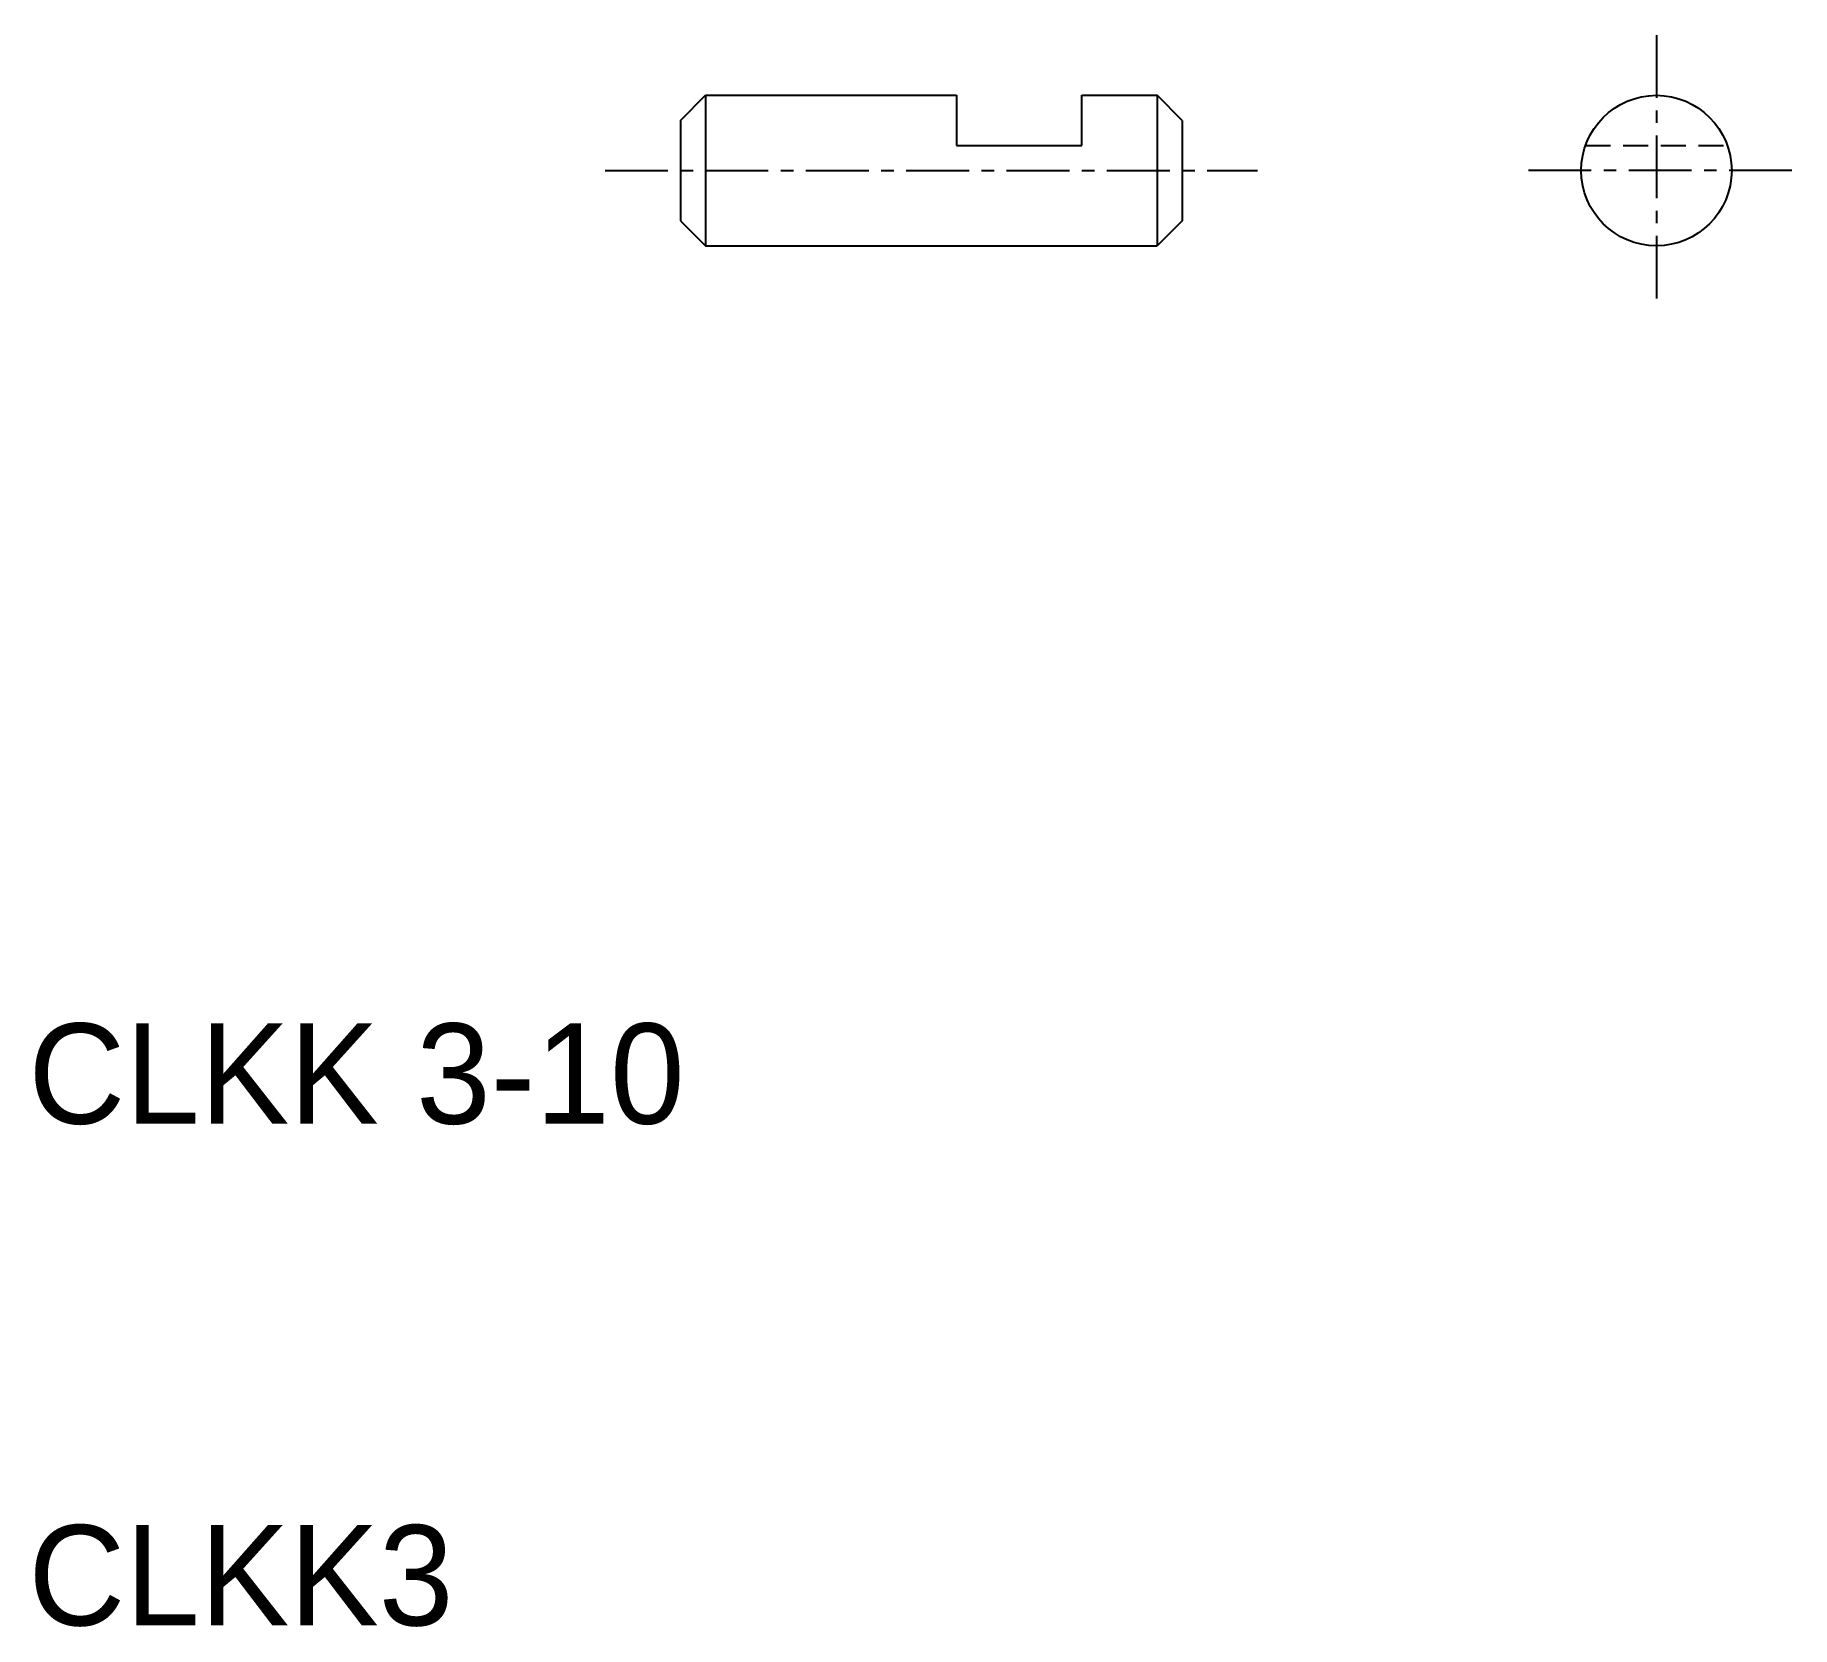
# Model space of a CAD drawing. Extents: x -31 to 4, y 133.3 to 165.1.
import ezdxf

# ---------------------------------------------------------------- set-up
doc = ezdxf.new("R2010")
doc.units = 0
doc.linetypes.add('CENTER', pattern=[2, 1.25, -0.25, 0.25, -0.25])
doc.linetypes.add('DASHED', pattern=[0.75, 0.5, -0.25])
doc.layers.get('0').update_dxf_attribs({"linetype": 'CONTINUOUS'})
doc.layers.add('CENTER', color=1, linetype='CENTER')

msp = doc.modelspace()

# ---------------------------------------------------------------- linework, layer by layer
at = {"color": 7, "linetype": 'CONTINUOUS'}
for p, q in [((-18.133, 163.369), (-17.633, 163.869)), ((-17.633, 163.869), (-17.633, 160.869)), ((-17.633, 163.869), (-12.633, 163.869)), ((-12.633, 163.869), (-12.633, 162.869)), ((-10.133, 162.869), (-10.133, 163.869)), ((-10.133, 163.869), (-8.633, 163.869)), ((-8.633, 163.869), (-8.633, 160.869)), ((-8.133, 163.369), (-8.633, 163.869)), ((-18.133, 163.369), (-18.133, 161.369)), ((-8.133, 163.369), (-8.133, 161.369)), ((-12.633, 162.869), (-10.133, 162.869)), ((-18.133, 161.369), (-17.633, 160.869)), ((-8.133, 161.369), (-8.633, 160.869)), ((-17.633, 160.869), (-8.633, 160.869))]:
    msp.add_line(p, q, dxfattribs=at)
at = {"color": 3, "linetype": 'DASHED'}
msp.add_line((-0.095, 162.869), (2.733, 162.869), dxfattribs=at)
at = {"color": 7, "linetype": 'CONTINUOUS'}
msp.add_circle((1.319, 162.369), 1.5, dxfattribs=at)
at = {"layer": 'CENTER', "color": 1, "linetype": 'CENTER'}
for p, q in [((1.319, 165.069), (1.319, 159.669)), ((-19.633, 162.369), (-6.633, 162.369)), ((4.019, 162.369), (-1.381, 162.369))]:
    msp.add_line(p, q, dxfattribs=at)

# ---------------------------------------------------------------- texts
at = {"color": 7, "linetype": 'CONTINUOUS'}
for s, p in [('CLKK 3-10', (-31.133, 143.369)), ('CLKK3', (-31.133, 133.369))]:
    msp.add_text(s, height=2, dxfattribs=at).set_placement(p)

doc.saveas('drawing.dxf')
